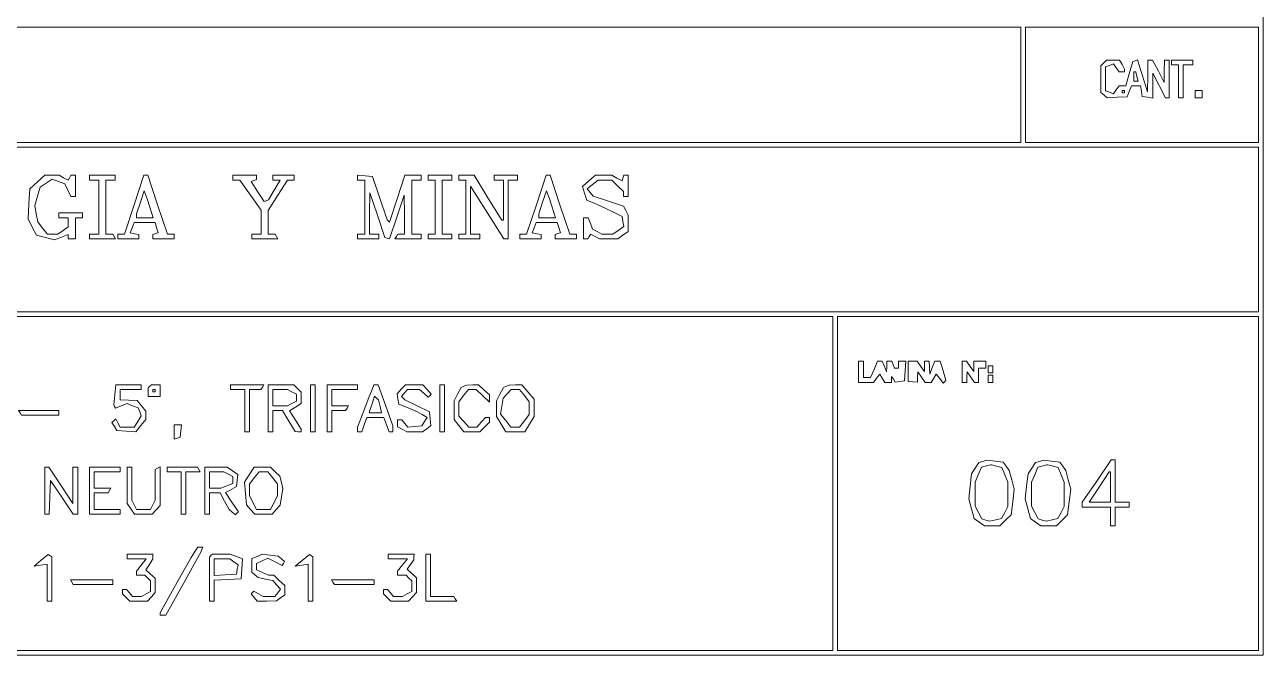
# Paper-space layout 'AN-01-DGE-004' of a CAD drawing. Header units: metres, sheet in millimetres. Extents: x 12 to 193, y 4 to 291.
# Drawn here: x 128.6 to 193.2, y 24.4 to 57.3 of the extents above; entities that cross this region are included whole.
import ezdxf

# ---------------------------------------------------------------- set-up
doc = ezdxf.new("R2010")
doc.units = ezdxf.units.M
doc.layers.add('DGE_CONTORNOS', color=7, linetype='Continuous', lineweight=0)
doc.layers.add('DGE_DATOS', color=7, linetype='Continuous', lineweight=0)

# ---------------------------------------------------------------- blocks, each defined once
blk = doc.blocks.new('LP_REF_DGE_MT_004')
at = {"layer": 'DGE_CONTORNOS'}
for points in [[(28.829, 147.467), (28.829, 24.387), (111.028, 24.387), (193.226, 24.387), (193.226, 147.467), (193.226, 270.547), (111.028, 270.547), (28.829, 270.547)], [(180.58, 54.159), (180.58, 51.152), (120.727, 51.152), (60.874, 51.152), (60.874, 54.159), (60.874, 57.167), (120.727, 57.167), (180.58, 57.167)], [(192.981, 54.159), (192.981, 51.152), (186.903, 51.152), (180.826, 51.152), (180.826, 54.159), (180.826, 57.167), (186.903, 57.167), (192.981, 57.167)], [(184.902, 55.301), (184.755, 55.154), (184.755, 54.457), (184.755, 53.76), (184.92, 53.622), (185.086, 53.485), (185.606, 53.505), (186.127, 53.525), (186.236, 53.812), (186.345, 54.098), (186.585, 54.098), (186.825, 54.098), (186.864, 53.822), (186.903, 53.546), (187.179, 53.506), (187.456, 53.467), (187.463, 54.12), (187.471, 54.773), (187.795, 54.129), (188.12, 53.484), (188.218, 53.484), (188.315, 53.484), (188.315, 54.466), (188.315, 55.449), (188.192, 55.449), (188.069, 55.449), (188.064, 54.865), (188.058, 54.282), (187.754, 54.865), (187.451, 55.449), (187.33, 55.449), (187.21, 55.449), (187.196, 54.62), (187.181, 53.791), (186.927, 54.622), (186.672, 55.453), (186.542, 55.411), (186.412, 55.368), (186.229, 54.733), (186.047, 54.098), (185.875, 54.098), (185.702, 54.098), (185.553, 53.894), (185.404, 53.69), (185.202, 53.767), (185, 53.845), (185, 54.466), (185, 55.088), (185.202, 55.165), (185.404, 55.243), (185.553, 55.039), (185.702, 54.835), (185.842, 54.835), (185.982, 54.835), (185.982, 54.904), (185.982, 54.974), (185.855, 55.211), (185.728, 55.449), (185.389, 55.449), (185.049, 55.449)], [(188.438, 55.326), (188.438, 55.203), (188.622, 55.203), (188.806, 55.203), (188.806, 54.344), (188.806, 53.484), (188.929, 53.484), (189.052, 53.484), (189.052, 54.344), (189.052, 55.203), (189.297, 55.203), (189.543, 55.203), (189.543, 55.326), (189.543, 55.449), (188.99, 55.449), (188.438, 55.449)], [(186.632, 54.589), (186.696, 54.344), (186.585, 54.344), (186.473, 54.344), (186.473, 54.589), (186.473, 54.835), (186.52, 54.835), (186.568, 54.835)], [(185.982, 53.791), (185.982, 53.73), (185.921, 53.73), (185.86, 53.73), (185.86, 53.791), (185.86, 53.853), (185.921, 53.853), (185.982, 53.853)], [(189.666, 53.668), (189.666, 53.484), (189.85, 53.484), (190.034, 53.484), (190.034, 53.668), (190.034, 53.853), (189.85, 53.853), (189.666, 53.853)], [(192.981, 46.609), (192.981, 42.312), (117.658, 42.312), (42.335, 42.312), (42.335, 46.609), (42.335, 50.906), (117.658, 50.906), (192.981, 50.906)], [(129.238, 49.081), (128.844, 48.728), (128.8, 47.945), (128.755, 47.161), (128.977, 46.732), (129.198, 46.302), (129.667, 46.186), (130.136, 46.07), (130.496, 46.206), (130.856, 46.342), (130.856, 46.23), (130.856, 46.118), (131.04, 46.118), (131.224, 46.118), (131.224, 46.67), (131.224, 47.223), (131.408, 47.223), (131.593, 47.223), (131.593, 47.346), (131.593, 47.468), (130.979, 47.468), (130.365, 47.468), (130.365, 47.346), (130.365, 47.223), (130.61, 47.223), (130.856, 47.223), (130.856, 46.984), (130.856, 46.746), (130.583, 46.555), (130.31, 46.363), (130.039, 46.363), (129.769, 46.363), (129.518, 46.683), (129.266, 47.002), (129.186, 47.431), (129.105, 47.86), (129.249, 48.34), (129.393, 48.82), (129.704, 49.024), (130.016, 49.228), (130.343, 49.113), (130.671, 48.997), (130.832, 48.663), (130.992, 48.328), (131.108, 48.328), (131.224, 48.328), (131.224, 48.88), (131.224, 49.433), (131.109, 49.433), (130.993, 49.433), (130.917, 49.31), (130.841, 49.187), (130.611, 49.31), (130.381, 49.433), (130.006, 49.433), (129.632, 49.433)], [(131.961, 49.31), (131.961, 49.187), (132.206, 49.187), (132.452, 49.187), (132.452, 47.775), (132.452, 46.363), (132.206, 46.363), (131.961, 46.363), (131.961, 46.241), (131.961, 46.118), (132.643, 46.118), (133.326, 46.118), (133.25, 46.241), (133.174, 46.363), (132.997, 46.363), (132.82, 46.363), (132.82, 47.775), (132.82, 49.187), (133.066, 49.187), (133.311, 49.187), (133.311, 49.31), (133.311, 49.433), (132.636, 49.433), (131.961, 49.433)], [(134.294, 47.898), (133.782, 46.363), (133.608, 46.363), (133.434, 46.363), (133.434, 46.241), (133.434, 46.118), (133.987, 46.118), (134.539, 46.118), (134.539, 46.232), (134.539, 46.346), (134.309, 46.386), (134.079, 46.425), (134.182, 46.701), (134.286, 46.977), (134.834, 46.977), (135.382, 46.977), (135.468, 46.706), (135.554, 46.436), (135.415, 46.389), (135.276, 46.343), (135.276, 46.23), (135.276, 46.118), (135.828, 46.118), (136.381, 46.118), (136.381, 46.241), (136.381, 46.363), (136.207, 46.363), (136.033, 46.363), (135.521, 47.898), (135.01, 49.433), (134.908, 49.433), (134.805, 49.433)], [(139.45, 49.31), (139.45, 49.187), (139.628, 49.187), (139.806, 49.187), (140.365, 48.404), (140.924, 47.621), (140.924, 46.992), (140.924, 46.363), (140.678, 46.363), (140.432, 46.363), (140.432, 46.241), (140.432, 46.118), (141.115, 46.118), (141.797, 46.118), (141.722, 46.241), (141.646, 46.363), (141.469, 46.363), (141.292, 46.363), (141.292, 46.98), (141.292, 47.597), (141.794, 48.392), (142.296, 49.187), (142.469, 49.187), (142.642, 49.187), (142.642, 49.31), (142.642, 49.433), (142.09, 49.433), (141.537, 49.433), (141.537, 49.31), (141.537, 49.187), (141.729, 49.187), (141.92, 49.187), (141.609, 48.667), (141.299, 48.146), (141.191, 48.11), (141.084, 48.074), (140.74, 48.594), (140.396, 49.114), (140.537, 49.161), (140.678, 49.208), (140.678, 49.32), (140.678, 49.433), (140.064, 49.433), (139.45, 49.433)], [(145.957, 49.318), (145.957, 49.187), (146.142, 49.187), (146.326, 49.187), (146.326, 47.775), (146.326, 46.363), (146.142, 46.363), (145.957, 46.363), (145.957, 46.241), (145.957, 46.118), (146.51, 46.118), (147.062, 46.118), (147.062, 46.241), (147.062, 46.363), (146.817, 46.363), (146.571, 46.363), (146.581, 47.438), (146.591, 48.512), (146.988, 47.353), (147.385, 46.195), (147.504, 46.155), (147.624, 46.115), (148.007, 47.252), (148.391, 48.389), (148.402, 47.376), (148.413, 46.363), (148.236, 46.363), (148.059, 46.363), (147.983, 46.241), (147.907, 46.118), (148.59, 46.118), (149.272, 46.118), (149.272, 46.241), (149.272, 46.363), (149.027, 46.363), (148.781, 46.363), (148.781, 47.775), (148.781, 49.187), (149.027, 49.187), (149.272, 49.187), (149.272, 49.31), (149.272, 49.433), (148.851, 49.433), (148.429, 49.433), (148.028, 48.209), (147.627, 46.986), (147.559, 47.051), (147.492, 47.117), (147.114, 48.244), (146.736, 49.371), (146.347, 49.41), (145.957, 49.448)], [(149.641, 49.31), (149.641, 49.187), (149.825, 49.187), (150.009, 49.187), (150.009, 47.775), (150.009, 46.363), (149.825, 46.363), (149.641, 46.363), (149.641, 46.241), (149.641, 46.118), (150.255, 46.118), (150.868, 46.118), (150.868, 46.241), (150.868, 46.363), (150.623, 46.363), (150.377, 46.363), (150.377, 47.775), (150.377, 49.187), (150.623, 49.187), (150.868, 49.187), (150.868, 49.31), (150.868, 49.433), (150.255, 49.433), (149.641, 49.433)], [(151.237, 49.31), (151.237, 49.187), (151.421, 49.187), (151.605, 49.187), (151.605, 47.775), (151.605, 46.363), (151.421, 46.363), (151.237, 46.363), (151.237, 46.241), (151.237, 46.118), (151.789, 46.118), (152.342, 46.118), (152.342, 46.241), (152.342, 46.363), (152.096, 46.363), (151.851, 46.363), (151.851, 47.616), (151.851, 48.868), (152.722, 47.493), (153.593, 46.118), (153.704, 46.118), (153.815, 46.118), (153.815, 47.653), (153.815, 49.187), (154.061, 49.187), (154.306, 49.187), (154.306, 49.31), (154.306, 49.433), (153.692, 49.433), (153.078, 49.433), (153.078, 49.31), (153.078, 49.187), (153.324, 49.187), (153.569, 49.187), (153.569, 48.144), (153.569, 47.1), (153.526, 47.1), (153.483, 47.1), (152.762, 48.266), (152.04, 49.433), (151.638, 49.433), (151.237, 49.433)], [(155.288, 47.898), (154.777, 46.363), (154.603, 46.363), (154.429, 46.363), (154.429, 46.241), (154.429, 46.118), (154.981, 46.118), (155.534, 46.118), (155.534, 46.232), (155.534, 46.346), (155.304, 46.386), (155.073, 46.425), (155.177, 46.701), (155.28, 46.977), (155.829, 46.977), (156.377, 46.977), (156.463, 46.706), (156.549, 46.436), (156.41, 46.389), (156.271, 46.343), (156.271, 46.23), (156.271, 46.118), (156.823, 46.118), (157.376, 46.118), (157.376, 46.241), (157.376, 46.363), (157.202, 46.363), (157.028, 46.363), (156.516, 47.898), (156.005, 49.433), (155.902, 49.433), (155.8, 49.433)], [(158.029, 49.139), (157.687, 48.844), (157.808, 48.494), (157.929, 48.144), (158.42, 47.924), (158.91, 47.703), (159.34, 47.494), (159.77, 47.284), (159.807, 47.02), (159.845, 46.755), (159.565, 46.559), (159.285, 46.363), (158.998, 46.363), (158.71, 46.363), (158.467, 46.494), (158.223, 46.624), (158.109, 46.923), (157.995, 47.223), (157.87, 47.223), (157.744, 47.223), (157.744, 46.67), (157.744, 46.118), (157.859, 46.118), (157.975, 46.118), (158.051, 46.241), (158.127, 46.364), (158.357, 46.241), (158.587, 46.118), (159.059, 46.118), (159.531, 46.118), (159.804, 46.309), (160.077, 46.5), (160.077, 46.931), (160.077, 47.362), (159.955, 47.589), (159.834, 47.816), (159.044, 48.079), (158.254, 48.342), (158.095, 48.533), (157.936, 48.724), (158.222, 48.956), (158.508, 49.187), (158.868, 49.187), (159.228, 49.187), (159.53, 48.886), (159.831, 48.584), (159.831, 48.456), (159.831, 48.328), (159.954, 48.328), (160.077, 48.328), (160.077, 48.88), (160.077, 49.433), (159.964, 49.433), (159.851, 49.433), (159.805, 49.292), (159.758, 49.152), (159.496, 49.292), (159.233, 49.433), (158.802, 49.433), (158.371, 49.433)], [(135.205, 47.499), (135.292, 47.223), (134.854, 47.223), (134.416, 47.223), (134.416, 47.324), (134.416, 47.425), (134.621, 48.024), (134.825, 48.624), (134.972, 48.2), (135.118, 47.775)], [(156.2, 47.499), (156.287, 47.223), (155.849, 47.223), (155.411, 47.223), (155.411, 47.324), (155.411, 47.425), (155.615, 48.024), (155.82, 48.624), (155.966, 48.2), (156.113, 47.775)], [(170.758, 33.349), (170.758, 24.633), (119.867, 24.633), (68.977, 24.633), (68.977, 33.349), (68.977, 42.066), (119.867, 42.066), (170.758, 42.066)], [(192.981, 33.349), (192.981, 24.633), (181.992, 24.633), (171.004, 24.633), (171.004, 33.349), (171.004, 42.066), (181.992, 42.066), (192.981, 42.066)], [(172.109, 39.181), (172.109, 38.629), (172.494, 38.629), (172.88, 38.629), (173.047, 38.844), (173.214, 39.058), (173.343, 38.844), (173.471, 38.629), (173.649, 38.629), (173.827, 38.629), (173.829, 38.782), (173.831, 38.936), (173.924, 38.789), (174.018, 38.642), (174.26, 38.677), (174.503, 38.712), (174.54, 39.223), (174.578, 39.734), (174.387, 39.734), (174.196, 39.734), (174.196, 39.55), (174.196, 39.365), (174.086, 39.365), (173.977, 39.365), (173.906, 39.55), (173.835, 39.734), (173.709, 39.734), (173.582, 39.734), (173.574, 39.457), (173.566, 39.181), (173.455, 39.457), (173.344, 39.734), (173.219, 39.734), (173.094, 39.734), (172.915, 39.304), (172.735, 38.874), (172.545, 38.874), (172.354, 38.874), (172.354, 39.304), (172.354, 39.734), (172.231, 39.734), (172.109, 39.734)], [(174.687, 39.207), (174.687, 38.681), (174.932, 38.662), (175.178, 38.644), (175.184, 38.913), (175.191, 39.181), (175.384, 38.905), (175.576, 38.629), (175.739, 38.629), (175.902, 38.629), (176.031, 38.844), (176.16, 39.058), (176.343, 38.822), (176.526, 38.585), (176.597, 38.656), (176.668, 38.728), (176.518, 39.231), (176.367, 39.734), (176.226, 39.734), (176.085, 39.734), (175.951, 39.396), (175.818, 39.058), (175.805, 39.396), (175.792, 39.734), (175.669, 39.734), (175.546, 39.734), (175.546, 39.461), (175.546, 39.188), (175.355, 39.461), (175.164, 39.734), (174.925, 39.734), (174.687, 39.734)], [(177.511, 39.181), (177.511, 38.629), (177.634, 38.629), (177.756, 38.629), (177.763, 38.905), (177.769, 39.181), (177.962, 38.905), (178.155, 38.629), (178.262, 38.629), (178.37, 38.629), (178.37, 38.997), (178.37, 39.365), (178.554, 39.365), (178.739, 39.365), (178.739, 39.55), (178.739, 39.734), (178.432, 39.734), (178.125, 39.734), (178.125, 39.461), (178.125, 39.188), (177.933, 39.461), (177.742, 39.734), (177.627, 39.734), (177.511, 39.734)], [(178.861, 39.304), (178.861, 39.12), (178.984, 39.12), (179.107, 39.12), (179.107, 39.304), (179.107, 39.488), (178.984, 39.488), (178.861, 39.488)], [(178.861, 38.813), (178.861, 38.629), (178.984, 38.629), (179.107, 38.629), (179.107, 38.813), (179.107, 38.997), (178.984, 38.997), (178.861, 38.997)], [(133.282, 37.984), (133.227, 37.462), (133.274, 37.375), (133.32, 37.288), (133.623, 37.403), (133.925, 37.518), (134.216, 37.407), (134.506, 37.297), (134.587, 37.086), (134.668, 36.875), (134.478, 36.586), (134.288, 36.296), (133.929, 36.296), (133.569, 36.296), (133.45, 36.51), (133.33, 36.724), (133.233, 36.627), (133.136, 36.53), (133.267, 36.321), (133.398, 36.112), (133.893, 36.075), (134.389, 36.038), (134.648, 36.368), (134.908, 36.697), (134.908, 36.913), (134.908, 37.128), (134.681, 37.408), (134.454, 37.688), (134.006, 37.698), (133.558, 37.708), (133.557, 37.984), (133.557, 38.26), (134.109, 38.26), (134.662, 38.26), (134.662, 38.383), (134.662, 38.506), (134, 38.506), (133.337, 38.506)], [(135.112, 38.424), (135.03, 38.342), (135.03, 38.117), (135.03, 37.892), (135.337, 37.892), (135.644, 37.892), (135.644, 38.199), (135.644, 38.506), (135.419, 38.506), (135.194, 38.506)], [(135.399, 38.199), (135.399, 38.138), (135.337, 38.138), (135.276, 38.138), (135.276, 38.199), (135.276, 38.26), (135.337, 38.26), (135.399, 38.26)], [(139.327, 38.383), (139.327, 38.26), (139.696, 38.26), (140.064, 38.26), (140.064, 37.155), (140.064, 36.05), (140.187, 36.05), (140.31, 36.05), (140.31, 37.155), (140.31, 38.26), (140.609, 38.26), (140.909, 38.26), (140.985, 38.383), (141.061, 38.506), (140.194, 38.506), (139.327, 38.506)], [(141.292, 37.278), (141.292, 36.05), (141.415, 36.05), (141.537, 36.05), (141.537, 36.603), (141.537, 37.155), (141.788, 37.155), (142.038, 37.155), (142.371, 36.607), (142.704, 36.058), (142.857, 36.054), (143.011, 36.05), (143.011, 36.114), (143.011, 36.178), (142.709, 36.656), (142.407, 37.134), (142.709, 37.332), (143.011, 37.529), (143.011, 37.825), (143.011, 38.12), (142.818, 38.313), (142.625, 38.506), (141.958, 38.506), (141.292, 38.506)], [(142.528, 38.133), (142.765, 38.006), (142.765, 37.831), (142.765, 37.655), (142.528, 37.528), (142.29, 37.401), (141.914, 37.401), (141.537, 37.401), (141.537, 37.831), (141.537, 38.26), (141.914, 38.26), (142.29, 38.26)], [(143.502, 37.278), (143.502, 36.05), (143.625, 36.05), (143.747, 36.05), (143.747, 37.278), (143.747, 38.506), (143.625, 38.506), (143.502, 38.506)], [(144.361, 37.278), (144.361, 36.05), (144.484, 36.05), (144.607, 36.05), (144.607, 36.603), (144.607, 37.155), (144.968, 37.155), (145.329, 37.155), (145.405, 37.278), (145.481, 37.401), (145.044, 37.401), (144.607, 37.401), (144.607, 37.831), (144.607, 38.26), (145.282, 38.26), (145.957, 38.26), (145.957, 38.383), (145.957, 38.506), (145.159, 38.506), (144.361, 38.506)], [(146.678, 38.168), (146.546, 37.831), (146.251, 37.061), (145.957, 36.29), (145.957, 36.17), (145.957, 36.05), (146.068, 36.05), (146.179, 36.05), (146.307, 36.419), (146.436, 36.787), (146.882, 36.787), (147.329, 36.787), (147.468, 36.419), (147.607, 36.05), (147.703, 36.05), (147.799, 36.05), (147.799, 36.202), (147.799, 36.353), (147.414, 37.429), (147.029, 38.506), (146.92, 38.506), (146.811, 38.506)], [(148.238, 38.271), (148.025, 38.035), (148.065, 37.764), (148.106, 37.493), (148.597, 37.293), (149.088, 37.094), (149.334, 36.947), (149.579, 36.8), (149.444, 36.579), (149.309, 36.357), (148.943, 36.32), (148.576, 36.284), (148.418, 36.474), (148.26, 36.664), (148.152, 36.664), (148.045, 36.664), (148.045, 36.485), (148.045, 36.305), (148.282, 36.178), (148.519, 36.05), (148.934, 36.05), (149.348, 36.05), (149.566, 36.21), (149.784, 36.37), (149.743, 36.732), (149.702, 37.094), (149.063, 37.406), (148.423, 37.718), (148.339, 37.802), (148.255, 37.886), (148.41, 38.073), (148.566, 38.26), (148.879, 38.26), (149.192, 38.26), (149.417, 38.057), (149.642, 37.853), (149.722, 37.933), (149.803, 38.013), (149.58, 38.26), (149.357, 38.506), (148.904, 38.506), (148.451, 38.506)], [(150.255, 37.278), (150.255, 36.05), (150.377, 36.05), (150.5, 36.05), (150.5, 37.278), (150.5, 38.506), (150.377, 38.506), (150.255, 38.506)], [(151.51, 38.424), (151.354, 38.361), (151.173, 38.01), (150.991, 37.659), (150.991, 37.178), (150.991, 36.697), (151.246, 36.374), (151.5, 36.05), (151.921, 36.05), (152.342, 36.05), (152.587, 36.296), (152.833, 36.542), (152.833, 36.664), (152.833, 36.787), (152.729, 36.787), (152.625, 36.787), (152.403, 36.542), (152.181, 36.296), (151.976, 36.296), (151.771, 36.296), (151.504, 36.58), (151.237, 36.864), (151.237, 37.239), (151.237, 37.613), (151.491, 37.937), (151.746, 38.26), (151.945, 38.26), (152.144, 38.26), (152.488, 37.931), (152.833, 37.601), (152.833, 37.786), (152.833, 37.972), (152.549, 38.239), (152.264, 38.506), (151.965, 38.496), (151.666, 38.487)], [(153.72, 38.424), (153.564, 38.361), (153.383, 38.01), (153.201, 37.659), (153.202, 37.254), (153.202, 36.849), (153.445, 36.45), (153.689, 36.05), (154.183, 36.05), (154.678, 36.05), (154.921, 36.45), (155.165, 36.849), (155.165, 37.299), (155.166, 37.75), (154.848, 38.128), (154.53, 38.506), (154.203, 38.496), (153.876, 38.487)], [(154.666, 37.937), (154.92, 37.613), (154.92, 37.278), (154.92, 36.943), (154.666, 36.62), (154.411, 36.296), (154.183, 36.296), (153.956, 36.296), (153.69, 36.634), (153.424, 36.971), (153.492, 37.385), (153.559, 37.8), (153.767, 38.03), (153.976, 38.26), (154.193, 38.26), (154.411, 38.26)], [(147.128, 37.37), (147.212, 37.033), (146.891, 37.033), (146.571, 37.033), (146.571, 37.076), (146.571, 37.119), (146.709, 37.515), (146.847, 37.911), (146.946, 37.809), (147.045, 37.708)], [(128.339, 37.033), (128.415, 36.91), (129.39, 36.91), (130.365, 36.91), (130.365, 37.033), (130.365, 37.155), (129.314, 37.155), (128.263, 37.155)], [(136.381, 36.04), (136.381, 35.662), (136.534, 35.712), (136.688, 35.763), (136.727, 36.091), (136.765, 36.419), (136.573, 36.419), (136.381, 36.419)], [(178.594, 34.5), (178.389, 34.44), (178.197, 34.148), (178.006, 33.855), (177.929, 33.203), (177.853, 32.551), (177.992, 32.034), (178.132, 31.517), (178.401, 31.328), (178.67, 31.14), (179.078, 31.14), (179.486, 31.14), (179.777, 31.43), (180.067, 31.72), (180.151, 32.388), (180.234, 33.056), (180.103, 33.544), (179.971, 34.032), (179.815, 34.246), (179.659, 34.46), (179.229, 34.51), (178.8, 34.56)], [(179.312, 34.257), (179.578, 34.186), (179.737, 33.801), (179.896, 33.417), (179.896, 32.78), (179.896, 32.143), (179.731, 31.835), (179.566, 31.527), (179.265, 31.451), (178.963, 31.375), (178.748, 31.444), (178.532, 31.512), (178.359, 31.835), (178.186, 32.159), (178.186, 32.785), (178.186, 33.411), (178.352, 33.803), (178.517, 34.196), (178.72, 34.249), (178.923, 34.303), (178.984, 34.316), (179.045, 34.328)], [(181.541, 34.5), (181.336, 34.44), (181.144, 34.148), (180.952, 33.855), (180.876, 33.203), (180.799, 32.551), (180.939, 32.034), (181.078, 31.517), (181.348, 31.328), (181.617, 31.14), (182.025, 31.14), (182.433, 31.14), (182.723, 31.43), (183.014, 31.72), (183.097, 32.388), (183.181, 33.056), (183.049, 33.544), (182.918, 34.032), (182.762, 34.246), (182.605, 34.46), (182.176, 34.51), (181.747, 34.56)], [(182.258, 34.257), (182.524, 34.186), (182.684, 33.801), (182.843, 33.417), (182.843, 32.78), (182.843, 32.143), (182.678, 31.835), (182.513, 31.527), (182.211, 31.451), (181.91, 31.375), (181.694, 31.444), (181.479, 31.512), (181.306, 31.835), (181.133, 32.159), (181.133, 32.785), (181.133, 33.411), (181.298, 33.803), (181.464, 34.196), (181.667, 34.249), (181.869, 34.303), (181.931, 34.316), (181.992, 34.328)], [(184.534, 33.479), (183.772, 32.38), (183.772, 32.251), (183.772, 32.122), (184.509, 32.122), (185.246, 32.122), (185.246, 31.631), (185.246, 31.14), (185.368, 31.14), (185.491, 31.14), (185.491, 31.631), (185.491, 32.122), (185.86, 32.122), (186.228, 32.122), (186.228, 32.245), (186.228, 32.367), (185.86, 32.367), (185.491, 32.367), (185.491, 33.472), (185.491, 34.577), (185.393, 34.577), (185.295, 34.577)], [(129.628, 32.981), (129.628, 31.753), (129.746, 31.753), (129.863, 31.753), (129.899, 32.633), (129.935, 33.513), (130.519, 32.633), (131.103, 31.753), (131.225, 31.753), (131.347, 31.753), (131.347, 32.981), (131.347, 34.209), (131.224, 34.209), (131.101, 34.209), (131.101, 33.257), (131.1, 32.306), (130.47, 33.257), (129.84, 34.209), (129.734, 34.209), (129.628, 34.209)], [(131.961, 32.981), (131.961, 31.753), (132.759, 31.753), (133.557, 31.753), (133.557, 31.876), (133.557, 31.999), (132.882, 31.999), (132.206, 31.999), (132.206, 32.429), (132.206, 32.858), (132.568, 32.858), (132.929, 32.858), (133.004, 32.981), (133.08, 33.104), (132.643, 33.104), (132.206, 33.104), (132.206, 33.534), (132.206, 33.963), (132.882, 33.963), (133.557, 33.963), (133.557, 34.086), (133.557, 34.209), (132.759, 34.209), (131.961, 34.209)], [(133.925, 33.254), (133.925, 32.299), (134.116, 32.026), (134.308, 31.753), (134.773, 31.753), (135.238, 31.753), (135.441, 31.978), (135.644, 32.202), (135.644, 33.213), (135.644, 34.223), (135.521, 34.148), (135.399, 34.072), (135.399, 33.273), (135.399, 32.474), (135.272, 32.236), (135.144, 31.999), (134.785, 31.999), (134.425, 31.999), (134.298, 32.236), (134.171, 32.474), (134.171, 33.341), (134.171, 34.209), (134.048, 34.209), (133.925, 34.209)], [(136.013, 34.086), (136.013, 33.963), (136.381, 33.963), (136.749, 33.963), (136.749, 32.858), (136.749, 31.753), (136.872, 31.753), (136.995, 31.753), (136.995, 32.858), (136.995, 33.963), (137.37, 33.963), (137.746, 33.963), (137.67, 34.086), (137.594, 34.209), (136.803, 34.209), (136.013, 34.209)], [(137.977, 32.981), (137.977, 31.753), (138.1, 31.753), (138.222, 31.753), (138.222, 32.306), (138.222, 32.858), (138.501, 32.858), (138.781, 32.858), (139.013, 32.427), (139.245, 31.995), (139.412, 31.857), (139.579, 31.718), (139.655, 31.795), (139.732, 31.871), (139.398, 32.376), (139.064, 32.881), (139.103, 32.9), (139.143, 32.92), (139.389, 33.055), (139.634, 33.19), (139.672, 33.503), (139.71, 33.817), (139.43, 34.013), (139.15, 34.209), (138.563, 34.209), (137.977, 34.209)], [(139.213, 33.836), (139.45, 33.709), (139.45, 33.526), (139.45, 33.343), (139.135, 33.224), (138.82, 33.104), (138.521, 33.104), (138.222, 33.104), (138.222, 33.534), (138.222, 33.963), (138.599, 33.963), (138.975, 33.963)], [(140.301, 33.81), (140.05, 33.411), (140.101, 32.826), (140.151, 32.242), (140.372, 31.998), (140.593, 31.753), (141.046, 31.753), (141.499, 31.753), (141.708, 31.984), (141.916, 32.214), (141.987, 32.652), (142.058, 33.091), (141.979, 33.407), (141.899, 33.724), (141.657, 33.966), (141.415, 34.209), (140.983, 34.209), (140.552, 34.209)], [(141.529, 33.64), (141.783, 33.316), (141.783, 33.02), (141.783, 32.723), (141.596, 32.361), (141.408, 31.999), (141.046, 31.999), (140.684, 31.999), (140.497, 32.361), (140.31, 32.723), (140.31, 33.02), (140.31, 33.316), (140.564, 33.64), (140.819, 33.963), (141.046, 33.963), (141.274, 33.963)], [(185.246, 33.165), (185.246, 32.367), (184.692, 32.367), (184.139, 32.367), (184.662, 33.163), (185.184, 33.958), (185.215, 33.961), (185.246, 33.963)], [(137.445, 29.758), (137.275, 29.482), (136.46, 28.044), (135.644, 26.605), (135.644, 26.54), (135.644, 26.474), (135.798, 26.479), (135.951, 26.483), (136.872, 28.137), (137.793, 29.792), (137.834, 29.913), (137.875, 30.035), (137.744, 30.035), (137.614, 30.035)], [(129.437, 29.344), (129.076, 29.037), (129.413, 29.089), (129.751, 29.141), (129.751, 28.176), (129.751, 27.211), (129.874, 27.211), (129.996, 27.211), (129.996, 28.37), (129.996, 29.529), (129.897, 29.59), (129.798, 29.652)], [(133.925, 29.544), (133.925, 29.421), (134.425, 29.421), (134.925, 29.421), (134.671, 29.097), (134.416, 28.774), (134.416, 28.668), (134.416, 28.561), (134.637, 28.561), (134.858, 28.561), (135.006, 28.414), (135.153, 28.267), (135.153, 27.989), (135.153, 27.711), (134.916, 27.583), (134.678, 27.456), (134.44, 27.456), (134.201, 27.456), (134.048, 27.641), (133.895, 27.825), (133.788, 27.825), (133.68, 27.825), (133.68, 27.711), (133.68, 27.597), (133.873, 27.404), (134.066, 27.211), (134.529, 27.211), (134.992, 27.211), (135.195, 27.435), (135.399, 27.66), (135.399, 28.03), (135.399, 28.401), (135.152, 28.624), (134.905, 28.847), (135.091, 29.129), (135.276, 29.412), (135.276, 29.539), (135.276, 29.666), (134.601, 29.666), (133.925, 29.666)], [(138.304, 29.584), (138.222, 29.503), (138.222, 28.357), (138.222, 27.211), (138.345, 27.211), (138.468, 27.211), (138.468, 27.757), (138.468, 28.304), (139.174, 28.34), (139.88, 28.377), (139.918, 28.899), (139.955, 29.421), (139.633, 29.544), (139.311, 29.666), (138.849, 29.666), (138.386, 29.666)], [(139.502, 29.259), (139.722, 29.098), (139.677, 28.86), (139.632, 28.623), (139.05, 28.585), (138.468, 28.548), (138.468, 28.984), (138.468, 29.421), (138.874, 29.421), (139.281, 29.421)], [(140.709, 29.545), (140.432, 29.429), (140.432, 29.071), (140.432, 28.714), (140.598, 28.577), (140.763, 28.44), (141.144, 28.364), (141.525, 28.288), (141.732, 28.058), (141.94, 27.829), (141.785, 27.643), (141.63, 27.456), (141.33, 27.456), (141.03, 27.456), (140.782, 27.589), (140.534, 27.722), (140.466, 27.653), (140.397, 27.585), (140.553, 27.398), (140.708, 27.211), (141.215, 27.215), (141.722, 27.219), (141.936, 27.382), (142.151, 27.545), (142.151, 27.786), (142.151, 28.027), (141.867, 28.294), (141.583, 28.561), (141.443, 28.561), (141.303, 28.561), (140.991, 28.704), (140.678, 28.846), (140.678, 29.013), (140.678, 29.18), (140.974, 29.315), (141.269, 29.45), (141.648, 29.261), (142.026, 29.072), (142.087, 29.171), (142.149, 29.27), (141.977, 29.413), (141.805, 29.555), (141.395, 29.609), (140.985, 29.662)], [(143.072, 29.336), (142.704, 29.029), (143.041, 29.085), (143.379, 29.141), (143.379, 28.176), (143.379, 27.211), (143.502, 27.211), (143.625, 27.211), (143.625, 28.37), (143.625, 29.529), (143.532, 29.586), (143.44, 29.643)], [(147.553, 29.544), (147.553, 29.421), (148.053, 29.421), (148.553, 29.421), (148.299, 29.097), (148.045, 28.774), (148.045, 28.668), (148.045, 28.561), (148.266, 28.561), (148.487, 28.561), (148.634, 28.414), (148.781, 28.267), (148.781, 27.989), (148.781, 27.711), (148.544, 27.583), (148.306, 27.456), (148.068, 27.456), (147.829, 27.456), (147.676, 27.641), (147.523, 27.825), (147.416, 27.825), (147.308, 27.825), (147.308, 27.711), (147.308, 27.597), (147.501, 27.404), (147.694, 27.211), (148.157, 27.211), (148.62, 27.211), (148.824, 27.435), (149.027, 27.66), (149.027, 28.044), (149.027, 28.429), (148.782, 28.657), (148.537, 28.885), (148.717, 29.122), (148.896, 29.359), (148.9, 29.513), (148.904, 29.666), (148.229, 29.666), (147.553, 29.666)], [(149.518, 28.439), (149.518, 27.211), (150.323, 27.211), (151.128, 27.211), (151.053, 27.334), (150.977, 27.456), (150.37, 27.456), (149.763, 27.456), (149.763, 28.561), (149.763, 29.666), (149.641, 29.666), (149.518, 29.666)], [(131.04, 28.193), (131.116, 28.07), (132.152, 28.07), (133.189, 28.07), (133.189, 28.193), (133.189, 28.316), (132.076, 28.316), (130.964, 28.316)], [(144.668, 28.193), (144.744, 28.07), (145.78, 28.07), (146.817, 28.07), (146.817, 28.193), (146.817, 28.316), (145.705, 28.316), (144.592, 28.316)]]:
    blk.add_lwpolyline(points, close=True, dxfattribs=at)

psp = doc.layouts.new('AN-01-DGE-004')

# ---------------------------------------------------------------- block references
at = {"layer": 'DGE_DATOS'}
psp.add_blockref('LP_REF_DGE_MT_004', (0, 0), dxfattribs=at)

doc.saveas('drawing.dxf')
